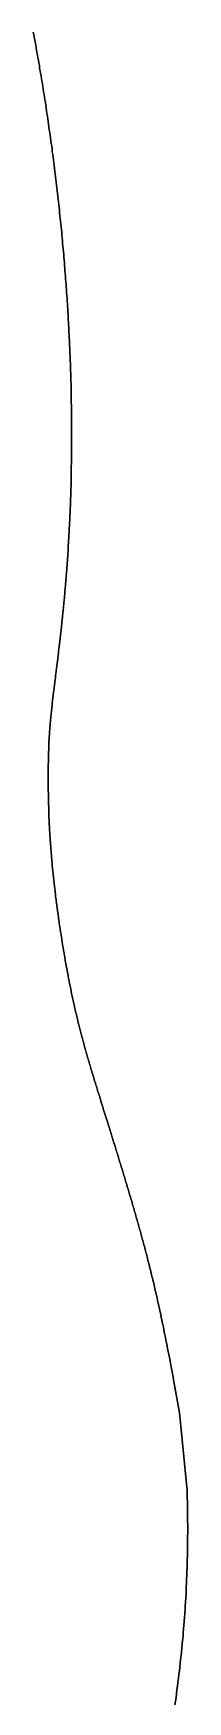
# Model space of a CAD drawing. Header units: inches. Extents: x 130170 to 284068, y 377793 to 804530.
# Drawn here: x 259846.3 to 259856, y 743349.8 to 743454.9 of the extents above; entities that cross this region are included whole.
import ezdxf

# ---------------------------------------------------------------- set-up
doc = ezdxf.new("R2010")
doc.units = ezdxf.units.IN
doc.header["$MEASUREMENT"] = 0
doc.layers.add('muni_il', color=7, linetype='Continuous')

msp = doc.modelspace()

# ---------------------------------------------------------------- linework, layer by layer
at = {"layer": 'muni_il'}
for points in [[(259855.21, 743349.6), (259855.24, 743349.83), (259855.28, 743350.07), (259855.31, 743350.31), (259855.34, 743350.55), (259855.37, 743350.79), (259855.4, 743351.03), (259855.44, 743351.27), (259855.46, 743351.51), (259855.49, 743351.75), (259855.52, 743351.99), (259855.55, 743352.23), (259855.57, 743352.47), (259855.6, 743352.71), (259855.62, 743352.95), (259855.65, 743353.19), (259855.67, 743353.43), (259855.69, 743353.67), (259855.72, 743353.91), (259855.74, 743354.15), (259855.76, 743354.39), (259855.78, 743354.63), (259855.8, 743354.87), (259855.81, 743355.12), (259855.83, 743355.36), (259855.85, 743355.6), (259855.86, 743355.84), (259855.88, 743356.08), (259855.89, 743356.32), (259855.91, 743356.57), (259855.92, 743356.81), (259855.93, 743357.05), (259855.94, 743357.29), (259855.95, 743357.53), (259855.96, 743357.78), (259855.97, 743358.02), (259855.98, 743358.26), (259855.99, 743358.5), (259855.99, 743358.75), (259856, 743358.99), (259856, 743359.23), (259856.01, 743359.47), (259856.01, 743359.72), (259856.01, 743359.96), (259856.01, 743360.2), (259856.02, 743360.44), (259856.02, 743360.69), (259856.02, 743360.93), (259856.01, 743361.17), (259856.01, 743361.41), (259856.01, 743361.66), (259856.01, 743361.9), (259856, 743362.14), (259856, 743362.39), (259855.99, 743362.63), (259855.98, 743362.87), (259855.98, 743363.11), (259855.49, 743368), (259855.41, 743368.47), (259855.37, 743368.71), (259855.33, 743368.94), (259855.29, 743369.17), (259855.25, 743369.4), (259855.21, 743369.62), (259855.17, 743369.85), (259855.13, 743370.06), (259855.09, 743370.28), (259855.05, 743370.49), (259855.01, 743370.7), (259854.98, 743370.9), (259854.94, 743371.11), (259854.9, 743371.3), (259854.86, 743371.5), (259854.82, 743371.69), (259854.79, 743371.88), (259854.75, 743372.06), (259854.71, 743372.24), (259854.68, 743372.42), (259854.64, 743372.59), (259854.61, 743372.76), (259854.58, 743372.93), (259854.54, 743373.09), (259854.51, 743373.26), (259854.48, 743373.41), (259854.44, 743373.57), (259854.41, 743373.72), (259854.38, 743373.87), (259854.35, 743374.02), (259854.32, 743374.16), (259854.29, 743374.3), (259854.26, 743374.44), (259854.23, 743374.58), (259854.2, 743374.71), (259854.17, 743374.85), (259854.14, 743374.97), (259854.11, 743375.1), (259854.08, 743375.23), (259854.06, 743375.35), (259854.03, 743375.47), (259854, 743375.59), (259853.97, 743375.71), (259853.95, 743375.83), (259853.92, 743375.95), (259853.89, 743376.06), (259853.87, 743376.17), (259853.84, 743376.28), (259853.81, 743376.39), (259853.79, 743376.5), (259853.76, 743376.61), (259853.74, 743376.71), (259853.71, 743376.82), (259853.68, 743376.92), (259853.66, 743377.03), (259853.63, 743377.13), (259853.61, 743377.23), (259853.58, 743377.33), (259853.56, 743377.43), (259853.53, 743377.53), (259853.51, 743377.63), (259853.48, 743377.73), (259853.46, 743377.83), (259853.43, 743377.93), (259853.41, 743378.02), (259853.38, 743378.12), (259853.35, 743378.21), (259853.33, 743378.31), (259853.3, 743378.4), (259853.28, 743378.5), (259853.25, 743378.59), (259853.23, 743378.69), (259853.2, 743378.78), (259853.18, 743378.87), (259853.15, 743378.97), (259853.13, 743379.06), (259853.1, 743379.15), (259853.08, 743379.25), (259853.05, 743379.34), (259853.03, 743379.43), (259853, 743379.52), (259852.97, 743379.61), (259852.95, 743379.7), (259852.92, 743379.8), (259852.9, 743379.89), (259852.87, 743379.98), (259852.85, 743380.07), (259852.82, 743380.16), (259852.79, 743380.25), (259852.77, 743380.34), (259852.74, 743380.43), (259852.72, 743380.52), (259852.69, 743380.61), (259852.66, 743380.7), (259852.64, 743380.79), (259852.61, 743380.88), (259852.59, 743380.97), (259852.56, 743381.06), (259852.53, 743381.15), (259852.51, 743381.23), (259852.48, 743381.32), (259852.46, 743381.41), (259852.43, 743381.5), (259852.4, 743381.59), (259852.38, 743381.67), (259852.35, 743381.76), (259852.33, 743381.85), (259852.3, 743381.94), (259852.28, 743382.02), (259852.25, 743382.11), (259852.22, 743382.2), (259852.2, 743382.28), (259852.17, 743382.37), (259852.15, 743382.45), (259852.12, 743382.54), (259852.1, 743382.62), (259852.07, 743382.71), (259852.04, 743382.79), (259852.02, 743382.88), (259851.99, 743382.96), (259851.97, 743383.04), (259851.94, 743383.13), (259851.92, 743383.21), (259851.89, 743383.29), (259851.87, 743383.37), (259851.84, 743383.46), (259851.82, 743383.54), (259851.79, 743383.62), (259851.77, 743383.7), (259851.74, 743383.78), (259851.72, 743383.86), (259851.7, 743383.94), (259851.67, 743384.02), (259851.65, 743384.1), (259851.62, 743384.18), (259851.6, 743384.25), (259851.58, 743384.33), (259851.55, 743384.41), (259851.53, 743384.49), (259851.5, 743384.56), (259851.48, 743384.64), (259851.46, 743384.71), (259851.43, 743384.79), (259851.41, 743384.86), (259851.39, 743384.94), (259851.36, 743385.01), (259851.34, 743385.09), (259851.32, 743385.16), (259851.3, 743385.23), (259851.27, 743385.3), (259851.25, 743385.38), (259851.23, 743385.45), (259851.21, 743385.52), (259851.19, 743385.59), (259851.16, 743385.66), (259851.14, 743385.73), (259851.12, 743385.8), (259851.1, 743385.87), (259851.08, 743385.94), (259851.06, 743386.01), (259851.03, 743386.07), (259851.01, 743386.14), (259850.99, 743386.21), (259850.97, 743386.27), (259850.95, 743386.34), (259850.93, 743386.41), (259850.91, 743386.47), (259850.89, 743386.54), (259850.87, 743386.6), (259850.85, 743386.66), (259850.83, 743386.73), (259850.81, 743386.79), (259850.79, 743386.85), (259850.77, 743386.92), (259850.75, 743386.98), (259850.73, 743387.04), (259850.71, 743387.1), (259850.69, 743387.16), (259850.67, 743387.22), (259850.66, 743387.28), (259850.64, 743387.34), (259850.62, 743387.4), (259850.6, 743387.46), (259850.58, 743387.52), (259850.56, 743387.58), (259850.54, 743387.64), (259850.53, 743387.7), (259850.51, 743387.75), (259850.49, 743387.81), (259850.47, 743387.87), (259850.46, 743387.92), (259850.44, 743387.98), (259850.42, 743388.03), (259850.4, 743388.09), (259850.39, 743388.15), (259850.37, 743388.2), (259850.35, 743388.26), (259850.33, 743388.31), (259850.32, 743388.36), (259850.3, 743388.42), (259850.28, 743388.47), (259850.27, 743388.52), (259850.25, 743388.58), (259850.24, 743388.63), (259850.22, 743388.68), (259850.2, 743388.73), (259850.19, 743388.79), (259850.17, 743388.84), (259850.16, 743388.89), (259850.14, 743388.94), (259850.12, 743388.99), (259850.11, 743389.04), (259850.09, 743389.09), (259850.08, 743389.14), (259850.06, 743389.19), (259850.05, 743389.24), (259850.03, 743389.29), (259850.02, 743389.34), (259850, 743389.39), (259849.99, 743389.44), (259849.97, 743389.49), (259849.96, 743389.54), (259849.94, 743389.59), (259849.93, 743389.63), (259849.91, 743389.68), (259849.9, 743389.73), (259849.88, 743389.78), (259849.87, 743389.83), (259849.86, 743389.87), (259849.84, 743389.92), (259849.83, 743389.97), (259849.81, 743390.02), (259849.8, 743390.06), (259849.79, 743390.11), (259849.77, 743390.16), (259849.76, 743390.2), (259849.75, 743390.25), (259849.73, 743390.29), (259849.72, 743390.34), (259849.71, 743390.39), (259849.69, 743390.43), (259849.68, 743390.48), (259849.67, 743390.52), (259849.65, 743390.57), (259849.64, 743390.62), (259849.63, 743390.66), (259849.61, 743390.71), (259849.6, 743390.75), (259849.59, 743390.8), (259849.57, 743390.84), (259849.56, 743390.89), (259849.55, 743390.93), (259849.54, 743390.98), (259849.52, 743391.02), (259849.51, 743391.07), (259849.5, 743391.11), (259849.49, 743391.16), (259849.47, 743391.2), (259849.46, 743391.25), (259849.45, 743391.29), (259849.44, 743391.34), (259849.43, 743391.38), (259849.41, 743391.43), (259849.4, 743391.47), (259849.39, 743391.51), (259849.38, 743391.56), (259849.37, 743391.6), (259849.35, 743391.65), (259849.34, 743391.69), (259849.33, 743391.74), (259849.32, 743391.78), (259849.31, 743391.82), (259849.29, 743391.87), (259849.28, 743391.91), (259849.27, 743391.96), (259849.26, 743392), (259849.25, 743392.05), (259849.24, 743392.09), (259849.23, 743392.13), (259849.21, 743392.18), (259849.2, 743392.22), (259849.19, 743392.27), (259849.18, 743392.31), (259849.17, 743392.36), (259849.16, 743392.4), (259849.15, 743392.44), (259849.14, 743392.49), (259849.13, 743392.53), (259849.11, 743392.58), (259849.1, 743392.62), (259849.09, 743392.67), (259849.08, 743392.71), (259849.07, 743392.75), (259849.06, 743392.8), (259849.05, 743392.84), (259849.04, 743392.89), (259849.03, 743392.93), (259849.02, 743392.98), (259849.01, 743393.02), (259849, 743393.07), (259848.99, 743393.11), (259848.97, 743393.16), (259848.96, 743393.2), (259848.95, 743393.24), (259848.94, 743393.29), (259848.93, 743393.33), (259848.92, 743393.38), (259848.91, 743393.42), (259848.9, 743393.47), (259848.89, 743393.51), (259848.88, 743393.56), (259848.87, 743393.6), (259848.86, 743393.65), (259848.85, 743393.69), (259848.84, 743393.74), (259848.83, 743393.78), (259848.82, 743393.83), (259848.81, 743393.87), (259848.8, 743393.92), (259848.79, 743393.96), (259848.78, 743394.01), (259848.77, 743394.05), (259848.76, 743394.1), (259848.75, 743394.14), (259848.74, 743394.19), (259848.73, 743394.24), (259848.72, 743394.28), (259848.71, 743394.33), (259848.7, 743394.37), (259848.69, 743394.42), (259848.68, 743394.46), (259848.67, 743394.51), (259848.67, 743394.55), (259848.66, 743394.6), (259848.65, 743394.64), (259848.64, 743394.69), (259848.63, 743394.74), (259848.62, 743394.78), (259848.61, 743394.83), (259848.6, 743394.87), (259848.59, 743394.92), (259848.58, 743394.96), (259848.57, 743395.01), (259848.56, 743395.06), (259848.55, 743395.1), (259848.54, 743395.15), (259848.54, 743395.19), (259848.53, 743395.24), (259848.52, 743395.29), (259848.51, 743395.33), (259848.5, 743395.38), (259848.49, 743395.42), (259848.48, 743395.47), (259848.47, 743395.52), (259848.46, 743395.56), (259848.46, 743395.61), (259848.45, 743395.65), (259848.44, 743395.7), (259848.43, 743395.75), (259848.42, 743395.79), (259848.41, 743395.84), (259848.4, 743395.88), (259848.4, 743395.93), (259848.39, 743395.98), (259848.38, 743396.02), (259848.37, 743396.07), (259848.36, 743396.11), (259848.35, 743396.16), (259848.34, 743396.21), (259848.34, 743396.25), (259848.33, 743396.3), (259848.32, 743396.34), (259848.31, 743396.39), (259848.3, 743396.44), (259848.29, 743396.48), (259848.29, 743396.53), (259848.28, 743396.57), (259848.27, 743396.62), (259848.26, 743396.67), (259848.25, 743396.71), (259848.25, 743396.76), (259848.24, 743396.8), (259848.23, 743396.85), (259848.22, 743396.9), (259848.21, 743396.94), (259848.21, 743396.99), (259848.2, 743397.03), (259848.19, 743397.08), (259848.18, 743397.12), (259848.18, 743397.17), (259848.17, 743397.22), (259848.16, 743397.26), (259848.15, 743397.31), (259848.15, 743397.35), (259848.14, 743397.4), (259848.13, 743397.44), (259848.12, 743397.49), (259848.12, 743397.54), (259848.11, 743397.58), (259848.1, 743397.63), (259848.09, 743397.67), (259848.09, 743397.72), (259848.08, 743397.76), (259848.07, 743397.81), (259848.06, 743397.85), (259848.06, 743397.9), (259848.05, 743397.94), (259848.04, 743397.99), (259848.04, 743398.03), (259848.03, 743398.08), (259848.02, 743398.12), (259848.02, 743398.17), (259848.01, 743398.21), (259848, 743398.26), (259847.99, 743398.3), (259847.99, 743398.35), (259847.98, 743398.39), (259847.97, 743398.44), (259847.97, 743398.48), (259847.96, 743398.53), (259847.95, 743398.57), (259847.95, 743398.61), (259847.94, 743398.66), (259847.93, 743398.7), (259847.93, 743398.75), (259847.92, 743398.79), (259847.91, 743398.83), (259847.91, 743398.88), (259847.9, 743398.92), (259847.9, 743398.97), (259847.89, 743399.01), (259847.88, 743399.05), (259847.88, 743399.1), (259847.87, 743399.14), (259847.86, 743399.18), (259847.86, 743399.23), (259847.85, 743399.27), (259847.85, 743399.31), (259847.84, 743399.36), (259847.83, 743399.4), (259847.83, 743399.44), (259847.82, 743399.49), (259847.82, 743399.53), (259847.81, 743399.57), (259847.8, 743399.61), (259847.8, 743399.66), (259847.79, 743399.7), (259847.79, 743399.74), (259847.78, 743399.78), (259847.78, 743399.83), (259847.77, 743399.87), (259847.76, 743399.91), (259847.76, 743399.95), (259847.75, 743399.99), (259847.75, 743400.04), (259847.74, 743400.08), (259847.74, 743400.12), (259847.73, 743400.16), (259847.73, 743400.2), (259847.72, 743400.24), (259847.72, 743400.29), (259847.71, 743400.33), (259847.71, 743400.37), (259847.7, 743400.41), (259847.7, 743400.45), (259847.69, 743400.49), (259847.68, 743400.53), (259847.68, 743400.57), (259847.67, 743400.61), (259847.67, 743400.66), (259847.66, 743400.7), (259847.66, 743400.74), (259847.65, 743400.78), (259847.65, 743400.82), (259847.65, 743400.86), (259847.64, 743400.9), (259847.64, 743400.94), (259847.63, 743400.98), (259847.63, 743401.02), (259847.62, 743401.06), (259847.62, 743401.1), (259847.61, 743401.14), (259847.61, 743401.18), (259847.6, 743401.22), (259847.6, 743401.26), (259847.59, 743401.29), (259847.59, 743401.33), (259847.59, 743401.37), (259847.58, 743401.41), (259847.58, 743401.45), (259847.57, 743401.49), (259847.57, 743401.53), (259847.56, 743401.57), (259847.56, 743401.61), (259847.56, 743401.64), (259847.55, 743401.68), (259847.55, 743401.72), (259847.54, 743401.76), (259847.54, 743401.8), (259847.54, 743401.84), (259847.53, 743401.87), (259847.53, 743401.91), (259847.52, 743401.95), (259847.52, 743401.99), (259847.52, 743402.03), (259847.51, 743402.06), (259847.51, 743402.1), (259847.5, 743402.14), (259847.5, 743402.18), (259847.5, 743402.21), (259847.49, 743402.25), (259847.49, 743402.29), (259847.49, 743402.33), (259847.48, 743402.36), (259847.48, 743402.4), (259847.47, 743402.44), (259847.47, 743402.47), (259847.47, 743402.51), (259847.46, 743402.55), (259847.46, 743402.58), (259847.46, 743402.62), (259847.45, 743402.66), (259847.45, 743402.69), (259847.45, 743402.73), (259847.44, 743402.77), (259847.44, 743402.8), (259847.44, 743402.84), (259847.43, 743402.88), (259847.43, 743402.91), (259847.43, 743402.95), (259847.42, 743402.99), (259847.42, 743403.02), (259847.42, 743403.06), (259847.42, 743403.09), (259847.41, 743403.13), (259847.41, 743403.16), (259847.41, 743403.2), (259847.4, 743403.24), (259847.4, 743403.27), (259847.4, 743403.31), (259847.39, 743403.34), (259847.39, 743403.38), (259847.39, 743403.41), (259847.39, 743403.45), (259847.38, 743403.48), (259847.38, 743403.52), (259847.38, 743403.55), (259847.38, 743403.59), (259847.37, 743403.62), (259847.37, 743403.66), (259847.37, 743403.7), (259847.37, 743403.73), (259847.36, 743403.77), (259847.36, 743403.8), (259847.36, 743403.83), (259847.35, 743403.87), (259847.35, 743403.9), (259847.35, 743403.94), (259847.35, 743403.97), (259847.35, 743404.01), (259847.34, 743404.04), (259847.34, 743404.08), (259847.34, 743404.11), (259847.34, 743404.15), (259847.33, 743404.18), (259847.33, 743404.22), (259847.33, 743404.25), (259847.33, 743404.28), (259847.32, 743404.32), (259847.32, 743404.35), (259847.32, 743404.39), (259847.32, 743404.42), (259847.32, 743404.46), (259847.31, 743404.49), (259847.31, 743404.52), (259847.31, 743404.56), (259847.31, 743404.59), (259847.31, 743404.63), (259847.3, 743404.66), (259847.3, 743404.69), (259847.3, 743404.73), (259847.3, 743404.76), (259847.3, 743404.8), (259847.29, 743404.83), (259847.29, 743404.86), (259847.29, 743404.9), (259847.29, 743404.93), (259847.29, 743404.96), (259847.29, 743405), (259847.28, 743405.03), (259847.28, 743405.06), (259847.28, 743405.1), (259847.28, 743405.13), (259847.28, 743405.17), (259847.28, 743405.2), (259847.27, 743405.23), (259847.27, 743405.27), (259847.27, 743405.3), (259847.27, 743405.33), (259847.27, 743405.37), (259847.27, 743405.4), (259847.27, 743405.43), (259847.26, 743405.47), (259847.26, 743405.5), (259847.26, 743405.53), (259847.26, 743405.57), (259847.26, 743405.6), (259847.26, 743405.63), (259847.26, 743405.67), (259847.25, 743405.7), (259847.25, 743405.73), (259847.25, 743405.77), (259847.25, 743405.8), (259847.25, 743405.83), (259847.25, 743405.86), (259847.25, 743405.9), (259847.25, 743405.93), (259847.24, 743405.96), (259847.24, 743406), (259847.24, 743406.03), (259847.24, 743406.06), (259847.24, 743406.1), (259847.24, 743406.13), (259847.24, 743406.16), (259847.24, 743406.19), (259847.24, 743406.23), (259847.24, 743406.26), (259847.23, 743406.29), (259847.23, 743406.32), (259847.23, 743406.36), (259847.23, 743406.39), (259847.23, 743406.42), (259847.23, 743406.46), (259847.23, 743406.49), (259847.23, 743406.52), (259847.23, 743406.55), (259847.23, 743406.59), (259847.23, 743406.62), (259847.22, 743406.65), (259847.22, 743406.68), (259847.22, 743406.71), (259847.22, 743406.75), (259847.22, 743406.78), (259847.22, 743406.81), (259847.22, 743406.84), (259847.22, 743406.88), (259847.22, 743406.91), (259847.22, 743406.94), (259847.22, 743406.97), (259847.22, 743407.01), (259847.22, 743407.04), (259847.22, 743407.07), (259847.22, 743407.1), (259847.22, 743407.13), (259847.21, 743407.17), (259847.21, 743407.2), (259847.21, 743407.23), (259847.21, 743407.26), (259847.21, 743407.29), (259847.21, 743407.33), (259847.21, 743407.36), (259847.21, 743407.39), (259847.21, 743407.42), (259847.21, 743407.45), (259847.21, 743407.48), (259847.21, 743407.52), (259847.21, 743407.55), (259847.21, 743407.58), (259847.21, 743407.61), (259847.21, 743407.64), (259847.21, 743407.67), (259847.21, 743407.7), (259847.21, 743407.74), (259847.21, 743407.77), (259847.21, 743407.8), (259847.21, 743407.83), (259847.21, 743407.86), (259847.21, 743407.89), (259847.21, 743407.92), (259847.21, 743407.96), (259847.21, 743407.99), (259847.21, 743408.02), (259847.21, 743408.05), (259847.21, 743408.08), (259847.21, 743408.11), (259847.21, 743408.14), (259847.21, 743408.17), (259847.21, 743408.2), (259847.21, 743408.23), (259847.21, 743408.27), (259847.21, 743408.3), (259847.21, 743408.33), (259847.21, 743408.36), (259847.21, 743408.39), (259847.21, 743408.42), (259847.21, 743408.45), (259847.21, 743408.48), (259847.21, 743408.51), (259847.21, 743408.54), (259847.21, 743408.57), (259847.21, 743408.6), (259847.21, 743408.63), (259847.21, 743408.66), (259847.21, 743408.69), (259847.21, 743408.72), (259847.21, 743408.75), (259847.21, 743408.78), (259847.21, 743408.81), (259847.21, 743408.84), (259847.21, 743408.87), (259847.21, 743408.9), (259847.21, 743408.93), (259847.22, 743408.96), (259847.22, 743408.99), (259847.22, 743409.02), (259847.22, 743409.05), (259847.22, 743409.08), (259847.22, 743409.11), (259847.22, 743409.14), (259847.22, 743409.17), (259847.22, 743409.2), (259847.22, 743409.23), (259847.22, 743409.26), (259847.22, 743409.29), (259847.22, 743409.32), (259847.22, 743409.35), (259847.22, 743409.38), (259847.23, 743409.41), (259847.23, 743409.44), (259847.23, 743409.47), (259847.23, 743409.5), (259847.23, 743409.53), (259847.23, 743409.56), (259847.23, 743409.59), (259847.23, 743409.62), (259847.23, 743409.65), (259847.23, 743409.67), (259847.23, 743409.7), (259847.24, 743409.73), (259847.24, 743409.76), (259847.24, 743409.79), (259847.24, 743409.82), (259847.24, 743409.85), (259847.24, 743409.88), (259847.24, 743409.91), (259847.24, 743409.94), (259847.24, 743409.97), (259847.25, 743410), (259847.25, 743410.03), (259847.25, 743410.05), (259847.25, 743410.08), (259847.25, 743410.11), (259847.25, 743410.14), (259847.25, 743410.17), (259847.26, 743410.2), (259847.26, 743410.23), (259847.26, 743410.26), (259847.26, 743410.29), (259847.26, 743410.32), (259847.26, 743410.35), (259847.26, 743410.37), (259847.27, 743410.4), (259847.27, 743410.43), (259847.27, 743410.46), (259847.27, 743410.49), (259847.27, 743410.52), (259847.27, 743410.55), (259847.28, 743410.58), (259847.28, 743410.61), (259847.28, 743410.64), (259847.28, 743410.67), (259847.28, 743410.7), (259847.29, 743410.72), (259847.29, 743410.75), (259847.29, 743410.78), (259847.29, 743410.81), (259847.29, 743410.84), (259847.29, 743410.87), (259847.3, 743410.9), (259847.3, 743410.93), (259847.3, 743410.96), (259847.3, 743410.99), (259847.31, 743411.02), (259847.31, 743411.05), (259847.31, 743411.08), (259847.31, 743411.11), (259847.31, 743411.14), (259847.32, 743411.17), (259847.32, 743411.2), (259847.32, 743411.23), (259847.32, 743411.26), (259847.33, 743411.29), (259847.33, 743411.32), (259847.33, 743411.35), (259847.33, 743411.38), (259847.34, 743411.41), (259847.34, 743411.44), (259847.34, 743411.47), (259847.34, 743411.5), (259847.35, 743411.53), (259847.35, 743411.56), (259847.35, 743411.59), (259847.35, 743411.62), (259847.36, 743411.66), (259847.36, 743411.69), (259847.36, 743411.72), (259847.37, 743411.75), (259847.37, 743411.78), (259847.37, 743411.81), (259847.37, 743411.84), (259847.38, 743411.87), (259847.38, 743411.91), (259847.38, 743411.94), (259847.39, 743411.97), (259847.39, 743412), (259847.39, 743412.03), (259847.4, 743412.07), (259847.4, 743412.1), (259847.4, 743412.13), (259847.41, 743412.16), (259847.41, 743412.2), (259847.41, 743412.23), (259847.42, 743412.26), (259847.42, 743412.3), (259847.42, 743412.33), (259847.43, 743412.36), (259847.43, 743412.4), (259847.43, 743412.43), (259847.44, 743412.46), (259847.44, 743412.5), (259847.45, 743412.53), (259847.45, 743412.57), (259847.45, 743412.6), (259847.46, 743412.64), (259847.46, 743412.67), (259847.46, 743412.71), (259847.47, 743412.74), (259847.47, 743412.78), (259847.48, 743412.81), (259847.48, 743412.85), (259847.49, 743412.88), (259847.49, 743412.92), (259847.49, 743412.96), (259847.5, 743412.99), (259847.5, 743413.03), (259847.51, 743413.07), (259847.51, 743413.1), (259847.52, 743413.14), (259847.52, 743413.18), (259847.52, 743413.22), (259847.53, 743413.25), (259847.53, 743413.29), (259847.54, 743413.33), (259847.54, 743413.37), (259847.55, 743413.41), (259847.55, 743413.45), (259847.56, 743413.49), (259847.56, 743413.53), (259847.57, 743413.56), (259847.57, 743413.6), (259847.58, 743413.64), (259847.58, 743413.69), (259847.59, 743413.73), (259847.59, 743413.77), (259847.6, 743413.81), (259847.6, 743413.85), (259847.61, 743413.89), (259847.61, 743413.93), (259847.62, 743413.98), (259847.62, 743414.02), (259847.63, 743414.06), (259847.63, 743414.1), (259847.64, 743414.15), (259847.64, 743414.19), (259847.65, 743414.24), (259847.66, 743414.28), (259847.66, 743414.32), (259847.67, 743414.37), (259847.67, 743414.42), (259847.68, 743414.46), (259847.68, 743414.51), (259847.69, 743414.55), (259847.7, 743414.6), (259847.7, 743414.65), (259847.71, 743414.69), (259847.71, 743414.74), (259847.72, 743414.79), (259847.72, 743414.84), (259847.73, 743414.88), (259847.74, 743414.93), (259847.74, 743414.98), (259847.75, 743415.03), (259847.76, 743415.08), (259847.76, 743415.13), (259847.77, 743415.18), (259847.77, 743415.23), (259847.78, 743415.29), (259847.79, 743415.34), (259847.79, 743415.39), (259847.8, 743415.44), (259847.81, 743415.49), (259847.81, 743415.55), (259847.82, 743415.6), (259847.83, 743415.66), (259847.83, 743415.71), (259847.84, 743415.77), (259847.85, 743415.82), (259847.85, 743415.88), (259847.86, 743415.93), (259847.87, 743415.99), (259847.87, 743416.05), (259847.88, 743416.1), (259847.89, 743416.16), (259847.89, 743416.22), (259847.9, 743416.28), (259847.91, 743416.34), (259847.92, 743416.4), (259847.92, 743416.46), (259847.93, 743416.52), (259847.94, 743416.58), (259847.94, 743416.64), (259847.95, 743416.7), (259847.96, 743416.76), (259847.97, 743416.83), (259847.97, 743416.89), (259847.98, 743416.95), (259847.99, 743417.02), (259847.99, 743417.08), (259848, 743417.15), (259848.01, 743417.21), (259848.02, 743417.28), (259848.02, 743417.35), (259848.03, 743417.41), (259848.04, 743417.48), (259848.05, 743417.55), (259848.05, 743417.62), (259848.06, 743417.69), (259848.07, 743417.76), (259848.08, 743417.83), (259848.08, 743417.9), (259848.09, 743417.97), (259848.1, 743418.04), (259848.11, 743418.11), (259848.11, 743418.19), (259848.12, 743418.26), (259848.13, 743418.33), (259848.14, 743418.41), (259848.14, 743418.48), (259848.15, 743418.56), (259848.16, 743418.63), (259848.17, 743418.71), (259848.17, 743418.79), (259848.18, 743418.87), (259848.19, 743418.94), (259848.2, 743419.02), (259848.2, 743419.1), (259848.21, 743419.18), (259848.22, 743419.26), (259848.23, 743419.35), (259848.24, 743419.43), (259848.24, 743419.51), (259848.25, 743419.59), (259848.26, 743419.68), (259848.27, 743419.76), (259848.27, 743419.85), (259848.28, 743419.93), (259848.29, 743420.02), (259848.3, 743420.11), (259848.3, 743420.19), (259848.31, 743420.28), (259848.32, 743420.37), (259848.32, 743420.46), (259848.33, 743420.55), (259848.34, 743420.64), (259848.35, 743420.73), (259848.35, 743420.82), (259848.36, 743420.91), (259848.37, 743421.01), (259848.38, 743421.1), (259848.38, 743421.2), (259848.39, 743421.29), (259848.4, 743421.39), (259848.4, 743421.48), (259848.41, 743421.58), (259848.42, 743421.68), (259848.42, 743421.78), (259848.43, 743421.87), (259848.44, 743421.97), (259848.44, 743422.07), (259848.45, 743422.17), (259848.46, 743422.28), (259848.46, 743422.38), (259848.47, 743422.48), (259848.48, 743422.59), (259848.48, 743422.69), (259848.49, 743422.79), (259848.5, 743422.9), (259848.5, 743423.01), (259848.51, 743423.11), (259848.52, 743423.22), (259848.52, 743423.33), (259848.53, 743423.44), (259848.53, 743423.55), (259848.54, 743423.66), (259848.54, 743423.77), (259848.55, 743423.88), (259848.56, 743423.99), (259848.56, 743424.11), (259848.57, 743424.22), (259848.57, 743424.33), (259848.58, 743424.45), (259848.58, 743424.57), (259848.59, 743424.68), (259848.59, 743424.8), (259848.6, 743424.92), (259848.6, 743425.04), (259848.61, 743425.15), (259848.61, 743425.27), (259848.62, 743425.39), (259848.62, 743425.52), (259848.62, 743425.64), (259848.63, 743425.76), (259848.63, 743425.88), (259848.64, 743426.01), (259848.64, 743426.13), (259848.64, 743426.26), (259848.65, 743426.38), (259848.65, 743426.51), (259848.65, 743426.64), (259848.66, 743426.77), (259848.66, 743426.9), (259848.66, 743427.02), (259848.67, 743427.15), (259848.67, 743427.29), (259848.67, 743427.42), (259848.67, 743427.55), (259848.67, 743427.68), (259848.68, 743427.82), (259848.68, 743427.95), (259848.68, 743428.08), (259848.68, 743428.22), (259848.68, 743428.36), (259848.69, 743428.49), (259848.69, 743428.63), (259848.69, 743428.77), (259848.69, 743428.91), (259848.69, 743429.05), (259848.69, 743429.19), (259848.69, 743429.33), (259848.69, 743429.47), (259848.69, 743429.61), (259848.69, 743429.75), (259848.69, 743429.9), (259848.69, 743430.04), (259848.69, 743430.18), (259848.69, 743430.33), (259848.69, 743430.47), (259848.69, 743430.62), (259848.69, 743430.77), (259848.68, 743430.91), (259848.68, 743431.06), (259848.68, 743431.21), (259848.68, 743431.36), (259848.68, 743431.51), (259848.67, 743431.66), (259848.67, 743431.81), (259848.67, 743431.96), (259848.67, 743432.12), (259848.66, 743432.27), (259848.66, 743432.42), (259848.66, 743432.58), (259848.65, 743432.73), (259848.65, 743432.88), (259848.64, 743433.04), (259848.64, 743433.2), (259848.63, 743433.35), (259848.63, 743433.51), (259848.62, 743433.67), (259848.62, 743433.82), (259848.61, 743433.98), (259848.61, 743434.14), (259848.6, 743434.3), (259848.6, 743434.46), (259848.59, 743434.62), (259848.58, 743434.78), (259848.58, 743434.94), (259848.57, 743435.11), (259848.56, 743435.27), (259848.56, 743435.43), (259848.55, 743435.59), (259848.54, 743435.76), (259848.53, 743435.92), (259848.52, 743436.09), (259848.52, 743436.25), (259848.51, 743436.42), (259848.5, 743436.58), (259848.49, 743436.75), (259848.48, 743436.92), (259848.47, 743437.08), (259848.46, 743437.25), (259848.45, 743437.42), (259848.44, 743437.59), (259848.43, 743437.75), (259848.42, 743437.92), (259848.41, 743438.09), (259848.4, 743438.26), (259848.39, 743438.43), (259848.37, 743438.6), (259848.36, 743438.77), (259848.35, 743438.94), (259848.34, 743439.11), (259848.32, 743439.28), (259848.31, 743439.45), (259848.3, 743439.63), (259848.29, 743439.8), (259848.27, 743439.97), (259848.26, 743440.14), (259848.24, 743440.32), (259848.23, 743440.49), (259848.22, 743440.66), (259848.2, 743440.83), (259848.19, 743441.01), (259848.17, 743441.18), (259848.15, 743441.36), (259848.14, 743441.53), (259848.12, 743441.7), (259848.11, 743441.88), (259848.09, 743442.05), (259848.07, 743442.23), (259848.06, 743442.4), (259848.04, 743442.58), (259848.02, 743442.75), (259848.01, 743442.93), (259847.99, 743443.1), (259847.97, 743443.28), (259847.95, 743443.45), (259847.93, 743443.63), (259847.92, 743443.8), (259847.9, 743443.98), (259847.88, 743444.15), (259847.86, 743444.33), (259847.84, 743444.5), (259847.82, 743444.68), (259847.8, 743444.86), (259847.78, 743445.03), (259847.76, 743445.21), (259847.74, 743445.38), (259847.72, 743445.56), (259847.7, 743445.73), (259847.67, 743445.91), (259847.65, 743446.08), (259847.63, 743446.26), (259847.61, 743446.43), (259847.59, 743446.61), (259847.57, 743446.78), (259847.54, 743446.96), (259847.52, 743447.13), (259847.5, 743447.31), (259847.47, 743447.48), (259847.45, 743447.65), (259847.43, 743447.83), (259847.4, 743448), (259847.38, 743448.17), (259847.36, 743448.35), (259847.33, 743448.52), (259847.31, 743448.69), (259847.28, 743448.87), (259847.26, 743449.04), (259847.23, 743449.21), (259847.21, 743449.38), (259847.18, 743449.55), (259847.16, 743449.73), (259847.13, 743449.9), (259847.11, 743450.07), (259847.08, 743450.24), (259847.05, 743450.41), (259847.03, 743450.58), (259847, 743450.75), (259846.98, 743450.92), (259846.95, 743451.09), (259846.92, 743451.25), (259846.89, 743451.42), (259846.87, 743451.59), (259846.84, 743451.76), (259846.81, 743451.92), (259846.79, 743452.09), (259846.76, 743452.26), (259846.73, 743452.42), (259846.7, 743452.59), (259846.67, 743452.75), (259846.65, 743452.92), (259846.62, 743453.08), (259846.59, 743453.25), (259846.56, 743453.41), (259846.53, 743453.57), (259846.5, 743453.73), (259846.47, 743453.89), (259846.45, 743454.06), (259846.42, 743454.22), (259846.39, 743454.38), (259846.36, 743454.54), (259846.33, 743454.7), (259846.3, 743454.85), (259846.27, 743455.01)], [(259846.27, 743455.01), (259846.3, 743454.85), (259846.33, 743454.7), (259846.36, 743454.54), (259846.39, 743454.38), (259846.42, 743454.22), (259846.45, 743454.06), (259846.47, 743453.89), (259846.5, 743453.73), (259846.53, 743453.57), (259846.56, 743453.41), (259846.59, 743453.25), (259846.62, 743453.08), (259846.65, 743452.92), (259846.67, 743452.75), (259846.7, 743452.59), (259846.73, 743452.42), (259846.76, 743452.26), (259846.79, 743452.09), (259846.81, 743451.92), (259846.84, 743451.76), (259846.87, 743451.59), (259846.89, 743451.42), (259846.92, 743451.25), (259846.95, 743451.09), (259846.98, 743450.92), (259847, 743450.75), (259847.03, 743450.58), (259847.05, 743450.41), (259847.08, 743450.24), (259847.11, 743450.07), (259847.13, 743449.9), (259847.16, 743449.73), (259847.18, 743449.55), (259847.21, 743449.38), (259847.23, 743449.21), (259847.26, 743449.04), (259847.28, 743448.87), (259847.31, 743448.69), (259847.33, 743448.52), (259847.36, 743448.35), (259847.38, 743448.17), (259847.4, 743448), (259847.43, 743447.83), (259847.45, 743447.65), (259847.47, 743447.48), (259847.5, 743447.31), (259847.52, 743447.13), (259847.54, 743446.96), (259847.57, 743446.78), (259847.59, 743446.61), (259847.61, 743446.43), (259847.63, 743446.26), (259847.65, 743446.08), (259847.67, 743445.91), (259847.7, 743445.73), (259847.72, 743445.56), (259847.74, 743445.38), (259847.76, 743445.21), (259847.78, 743445.03), (259847.8, 743444.86), (259847.82, 743444.68), (259847.84, 743444.5), (259847.86, 743444.33), (259847.88, 743444.15), (259847.9, 743443.98), (259847.92, 743443.8), (259847.93, 743443.63), (259847.95, 743443.45), (259847.97, 743443.28), (259847.99, 743443.1), (259848.01, 743442.93), (259848.02, 743442.75), (259848.04, 743442.58), (259848.06, 743442.4), (259848.07, 743442.23), (259848.09, 743442.05), (259848.11, 743441.88), (259848.12, 743441.7), (259848.14, 743441.53), (259848.15, 743441.36), (259848.17, 743441.18), (259848.19, 743441.01), (259848.2, 743440.83), (259848.22, 743440.66), (259848.23, 743440.49), (259848.24, 743440.32), (259848.26, 743440.14), (259848.27, 743439.97), (259848.29, 743439.8), (259848.3, 743439.63), (259848.31, 743439.45), (259848.32, 743439.28), (259848.34, 743439.11), (259848.35, 743438.94), (259848.36, 743438.77), (259848.37, 743438.6), (259848.39, 743438.43), (259848.4, 743438.26), (259848.41, 743438.09), (259848.42, 743437.92), (259848.43, 743437.75), (259848.44, 743437.59), (259848.45, 743437.42), (259848.46, 743437.25), (259848.47, 743437.08), (259848.48, 743436.92), (259848.49, 743436.75), (259848.5, 743436.58), (259848.51, 743436.42), (259848.52, 743436.25), (259848.52, 743436.09), (259848.53, 743435.92), (259848.54, 743435.76), (259848.55, 743435.59), (259848.56, 743435.43), (259848.56, 743435.27), (259848.57, 743435.11), (259848.58, 743434.94), (259848.58, 743434.78), (259848.59, 743434.62), (259848.6, 743434.46), (259848.6, 743434.3), (259848.61, 743434.14), (259848.61, 743433.98), (259848.62, 743433.82), (259848.62, 743433.67), (259848.63, 743433.51), (259848.63, 743433.35), (259848.64, 743433.2), (259848.64, 743433.04), (259848.65, 743432.88), (259848.65, 743432.73), (259848.66, 743432.58), (259848.66, 743432.42), (259848.66, 743432.27), (259848.67, 743432.12), (259848.67, 743431.96), (259848.67, 743431.81), (259848.67, 743431.66), (259848.68, 743431.51), (259848.68, 743431.36), (259848.68, 743431.21), (259848.68, 743431.06), (259848.68, 743430.91), (259848.69, 743430.77), (259848.69, 743430.62), (259848.69, 743430.47), (259848.69, 743430.33), (259848.69, 743430.18), (259848.69, 743430.04), (259848.69, 743429.9), (259848.69, 743429.75), (259848.69, 743429.61), (259848.69, 743429.47), (259848.69, 743429.33), (259848.69, 743429.19), (259848.69, 743429.05), (259848.69, 743428.91), (259848.69, 743428.77), (259848.69, 743428.63), (259848.69, 743428.49), (259848.68, 743428.36), (259848.68, 743428.22), (259848.68, 743428.08), (259848.68, 743427.95), (259848.68, 743427.82), (259848.67, 743427.68), (259848.67, 743427.55), (259848.67, 743427.42), (259848.67, 743427.29), (259848.67, 743427.15), (259848.66, 743427.02), (259848.66, 743426.9), (259848.66, 743426.77), (259848.65, 743426.64), (259848.65, 743426.51), (259848.65, 743426.38), (259848.64, 743426.26), (259848.64, 743426.13), (259848.64, 743426.01), (259848.63, 743425.88), (259848.63, 743425.76), (259848.62, 743425.64), (259848.62, 743425.52), (259848.62, 743425.39), (259848.61, 743425.27), (259848.61, 743425.15), (259848.6, 743425.04), (259848.6, 743424.92), (259848.59, 743424.8), (259848.59, 743424.68), (259848.58, 743424.57), (259848.58, 743424.45), (259848.57, 743424.33), (259848.57, 743424.22), (259848.56, 743424.11), (259848.56, 743423.99), (259848.55, 743423.88), (259848.54, 743423.77), (259848.54, 743423.66), (259848.53, 743423.55), (259848.53, 743423.44), (259848.52, 743423.33), (259848.52, 743423.22), (259848.51, 743423.11), (259848.5, 743423.01), (259848.5, 743422.9), (259848.49, 743422.79), (259848.48, 743422.69), (259848.48, 743422.59), (259848.47, 743422.48), (259848.46, 743422.38), (259848.46, 743422.28), (259848.45, 743422.17), (259848.44, 743422.07), (259848.44, 743421.97), (259848.43, 743421.87), (259848.42, 743421.78), (259848.42, 743421.68), (259848.41, 743421.58), (259848.4, 743421.48), (259848.4, 743421.39), (259848.39, 743421.29), (259848.38, 743421.2), (259848.38, 743421.1), (259848.37, 743421.01), (259848.36, 743420.91), (259848.35, 743420.82), (259848.35, 743420.73), (259848.34, 743420.64), (259848.33, 743420.55), (259848.32, 743420.46), (259848.32, 743420.37), (259848.31, 743420.28), (259848.3, 743420.19), (259848.3, 743420.11), (259848.29, 743420.02), (259848.28, 743419.93), (259848.27, 743419.85), (259848.27, 743419.76), (259848.26, 743419.68), (259848.25, 743419.59), (259848.24, 743419.51), (259848.24, 743419.43), (259848.23, 743419.35), (259848.22, 743419.26), (259848.21, 743419.18), (259848.2, 743419.1), (259848.2, 743419.02), (259848.19, 743418.94), (259848.18, 743418.87), (259848.17, 743418.79), (259848.17, 743418.71), (259848.16, 743418.63), (259848.15, 743418.56), (259848.14, 743418.48), (259848.14, 743418.41), (259848.13, 743418.33), (259848.12, 743418.26), (259848.11, 743418.19), (259848.11, 743418.11), (259848.1, 743418.04), (259848.09, 743417.97), (259848.08, 743417.9), (259848.08, 743417.83), (259848.07, 743417.76), (259848.06, 743417.69), (259848.05, 743417.62), (259848.05, 743417.55), (259848.04, 743417.48), (259848.03, 743417.41), (259848.02, 743417.35), (259848.02, 743417.28), (259848.01, 743417.21), (259848, 743417.15), (259847.99, 743417.08), (259847.99, 743417.02), (259847.98, 743416.95), (259847.97, 743416.89), (259847.97, 743416.83), (259847.96, 743416.76), (259847.95, 743416.7), (259847.94, 743416.64), (259847.94, 743416.58), (259847.93, 743416.52), (259847.92, 743416.46), (259847.92, 743416.4), (259847.91, 743416.34), (259847.9, 743416.28), (259847.89, 743416.22), (259847.89, 743416.16), (259847.88, 743416.1), (259847.87, 743416.05), (259847.87, 743415.99), (259847.86, 743415.93), (259847.85, 743415.88), (259847.85, 743415.82), (259847.84, 743415.77), (259847.83, 743415.71), (259847.83, 743415.66), (259847.82, 743415.6), (259847.81, 743415.55), (259847.81, 743415.49), (259847.8, 743415.44), (259847.79, 743415.39), (259847.79, 743415.34), (259847.78, 743415.29), (259847.77, 743415.23), (259847.77, 743415.18), (259847.76, 743415.13), (259847.76, 743415.08), (259847.75, 743415.03), (259847.74, 743414.98), (259847.74, 743414.93), (259847.73, 743414.88), (259847.72, 743414.84), (259847.72, 743414.79), (259847.71, 743414.74), (259847.71, 743414.69), (259847.7, 743414.65), (259847.7, 743414.6), (259847.69, 743414.55), (259847.68, 743414.51), (259847.68, 743414.46), (259847.67, 743414.42), (259847.67, 743414.37), (259847.66, 743414.32), (259847.66, 743414.28), (259847.65, 743414.24), (259847.64, 743414.19), (259847.64, 743414.15), (259847.63, 743414.1), (259847.63, 743414.06), (259847.62, 743414.02), (259847.62, 743413.98), (259847.61, 743413.93), (259847.61, 743413.89), (259847.6, 743413.85), (259847.6, 743413.81), (259847.59, 743413.77), (259847.59, 743413.73), (259847.58, 743413.69), (259847.58, 743413.64), (259847.57, 743413.6), (259847.57, 743413.56), (259847.56, 743413.53), (259847.56, 743413.49), (259847.55, 743413.45), (259847.55, 743413.41), (259847.54, 743413.37), (259847.54, 743413.33), (259847.53, 743413.29), (259847.53, 743413.25), (259847.52, 743413.22), (259847.52, 743413.18), (259847.52, 743413.14), (259847.51, 743413.1), (259847.51, 743413.07), (259847.5, 743413.03), (259847.5, 743412.99), (259847.49, 743412.96), (259847.49, 743412.92), (259847.49, 743412.88), (259847.48, 743412.85), (259847.48, 743412.81), (259847.47, 743412.78), (259847.47, 743412.74), (259847.46, 743412.71), (259847.46, 743412.67), (259847.46, 743412.64), (259847.45, 743412.6), (259847.45, 743412.57), (259847.45, 743412.53), (259847.44, 743412.5), (259847.44, 743412.46), (259847.43, 743412.43), (259847.43, 743412.4), (259847.43, 743412.36), (259847.42, 743412.33), (259847.42, 743412.3), (259847.42, 743412.26), (259847.41, 743412.23), (259847.41, 743412.2), (259847.41, 743412.16), (259847.4, 743412.13), (259847.4, 743412.1), (259847.4, 743412.07), (259847.39, 743412.03), (259847.39, 743412), (259847.39, 743411.97), (259847.38, 743411.94), (259847.38, 743411.91), (259847.38, 743411.87), (259847.37, 743411.84), (259847.37, 743411.81), (259847.37, 743411.78), (259847.37, 743411.75), (259847.36, 743411.72), (259847.36, 743411.69), (259847.36, 743411.66), (259847.35, 743411.62), (259847.35, 743411.59), (259847.35, 743411.56), (259847.35, 743411.53), (259847.34, 743411.5), (259847.34, 743411.47), (259847.34, 743411.44), (259847.34, 743411.41), (259847.33, 743411.38), (259847.33, 743411.35), (259847.33, 743411.32), (259847.33, 743411.29), (259847.32, 743411.26), (259847.32, 743411.23), (259847.32, 743411.2), (259847.32, 743411.17), (259847.31, 743411.14), (259847.31, 743411.11), (259847.31, 743411.08), (259847.31, 743411.05), (259847.31, 743411.02), (259847.3, 743410.99), (259847.3, 743410.96), (259847.3, 743410.93), (259847.3, 743410.9), (259847.29, 743410.87), (259847.29, 743410.84), (259847.29, 743410.81), (259847.29, 743410.78), (259847.29, 743410.75), (259847.29, 743410.72), (259847.28, 743410.7), (259847.28, 743410.67), (259847.28, 743410.64), (259847.28, 743410.61), (259847.28, 743410.58), (259847.27, 743410.55), (259847.27, 743410.52), (259847.27, 743410.49), (259847.27, 743410.46), (259847.27, 743410.43), (259847.27, 743410.4), (259847.26, 743410.37), (259847.26, 743410.35), (259847.26, 743410.32), (259847.26, 743410.29), (259847.26, 743410.26), (259847.26, 743410.23), (259847.26, 743410.2), (259847.25, 743410.17), (259847.25, 743410.14), (259847.25, 743410.11), (259847.25, 743410.08), (259847.25, 743410.05), (259847.25, 743410.03), (259847.25, 743410), (259847.24, 743409.97), (259847.24, 743409.94), (259847.24, 743409.91), (259847.24, 743409.88), (259847.24, 743409.85), (259847.24, 743409.82), (259847.24, 743409.79), (259847.24, 743409.76), (259847.24, 743409.73), (259847.23, 743409.7), (259847.23, 743409.67), (259847.23, 743409.65), (259847.23, 743409.62), (259847.23, 743409.59), (259847.23, 743409.56), (259847.23, 743409.53), (259847.23, 743409.5), (259847.23, 743409.47), (259847.23, 743409.44), (259847.23, 743409.41), (259847.22, 743409.38), (259847.22, 743409.35), (259847.22, 743409.32), (259847.22, 743409.29), (259847.22, 743409.26), (259847.22, 743409.23), (259847.22, 743409.2), (259847.22, 743409.17), (259847.22, 743409.14), (259847.22, 743409.11), (259847.22, 743409.08), (259847.22, 743409.05), (259847.22, 743409.02), (259847.22, 743408.99), (259847.22, 743408.96), (259847.21, 743408.93), (259847.21, 743408.9), (259847.21, 743408.87), (259847.21, 743408.84), (259847.21, 743408.81), (259847.21, 743408.78), (259847.21, 743408.75), (259847.21, 743408.72), (259847.21, 743408.69), (259847.21, 743408.66), (259847.21, 743408.63), (259847.21, 743408.6), (259847.21, 743408.57), (259847.21, 743408.54), (259847.21, 743408.51), (259847.21, 743408.48), (259847.21, 743408.45), (259847.21, 743408.42), (259847.21, 743408.39), (259847.21, 743408.36), (259847.21, 743408.33), (259847.21, 743408.3), (259847.21, 743408.27), (259847.21, 743408.23), (259847.21, 743408.2), (259847.21, 743408.17), (259847.21, 743408.14), (259847.21, 743408.11), (259847.21, 743408.08), (259847.21, 743408.05), (259847.21, 743408.02), (259847.21, 743407.99), (259847.21, 743407.96), (259847.21, 743407.92), (259847.21, 743407.89), (259847.21, 743407.86), (259847.21, 743407.83), (259847.21, 743407.8), (259847.21, 743407.77), (259847.21, 743407.74), (259847.21, 743407.7), (259847.21, 743407.67), (259847.21, 743407.64), (259847.21, 743407.61), (259847.21, 743407.58), (259847.21, 743407.55), (259847.21, 743407.52), (259847.21, 743407.48), (259847.21, 743407.45), (259847.21, 743407.42), (259847.21, 743407.39), (259847.21, 743407.36), (259847.21, 743407.33), (259847.21, 743407.29), (259847.21, 743407.26), (259847.21, 743407.23), (259847.21, 743407.2), (259847.21, 743407.17), (259847.22, 743407.13), (259847.22, 743407.1), (259847.22, 743407.07), (259847.22, 743407.04), (259847.22, 743407.01), (259847.22, 743406.97), (259847.22, 743406.94), (259847.22, 743406.91), (259847.22, 743406.88), (259847.22, 743406.84), (259847.22, 743406.81), (259847.22, 743406.78), (259847.22, 743406.75), (259847.22, 743406.71), (259847.22, 743406.68), (259847.22, 743406.65), (259847.23, 743406.62), (259847.23, 743406.59), (259847.23, 743406.55), (259847.23, 743406.52), (259847.23, 743406.49), (259847.23, 743406.46), (259847.23, 743406.42), (259847.23, 743406.39), (259847.23, 743406.36), (259847.23, 743406.32), (259847.23, 743406.29), (259847.24, 743406.26), (259847.24, 743406.23), (259847.24, 743406.19), (259847.24, 743406.16), (259847.24, 743406.13), (259847.24, 743406.1), (259847.24, 743406.06), (259847.24, 743406.03), (259847.24, 743406), (259847.24, 743405.96), (259847.25, 743405.93), (259847.25, 743405.9), (259847.25, 743405.86), (259847.25, 743405.83), (259847.25, 743405.8), (259847.25, 743405.77), (259847.25, 743405.73), (259847.25, 743405.7), (259847.26, 743405.67), (259847.26, 743405.63), (259847.26, 743405.6), (259847.26, 743405.57), (259847.26, 743405.53), (259847.26, 743405.5), (259847.26, 743405.47), (259847.27, 743405.43), (259847.27, 743405.4), (259847.27, 743405.37), (259847.27, 743405.33), (259847.27, 743405.3), (259847.27, 743405.27), (259847.27, 743405.23), (259847.28, 743405.2), (259847.28, 743405.17), (259847.28, 743405.13), (259847.28, 743405.1), (259847.28, 743405.06), (259847.28, 743405.03), (259847.29, 743405), (259847.29, 743404.96), (259847.29, 743404.93), (259847.29, 743404.9), (259847.29, 743404.86), (259847.29, 743404.83), (259847.3, 743404.8), (259847.3, 743404.76), (259847.3, 743404.73), (259847.3, 743404.69), (259847.3, 743404.66), (259847.31, 743404.63), (259847.31, 743404.59), (259847.31, 743404.56), (259847.31, 743404.52), (259847.31, 743404.49), (259847.32, 743404.46), (259847.32, 743404.42), (259847.32, 743404.39), (259847.32, 743404.35), (259847.32, 743404.32), (259847.33, 743404.28), (259847.33, 743404.25), (259847.33, 743404.22), (259847.33, 743404.18), (259847.34, 743404.15), (259847.34, 743404.11), (259847.34, 743404.08), (259847.34, 743404.04), (259847.35, 743404.01), (259847.35, 743403.97), (259847.35, 743403.94), (259847.35, 743403.9), (259847.35, 743403.87), (259847.36, 743403.83), (259847.36, 743403.8), (259847.36, 743403.77), (259847.37, 743403.73), (259847.37, 743403.7), (259847.37, 743403.66), (259847.37, 743403.62), (259847.38, 743403.59), (259847.38, 743403.55), (259847.38, 743403.52), (259847.38, 743403.48), (259847.39, 743403.45), (259847.39, 743403.41), (259847.39, 743403.38), (259847.39, 743403.34), (259847.4, 743403.31), (259847.4, 743403.27), (259847.4, 743403.24), (259847.41, 743403.2), (259847.41, 743403.16), (259847.41, 743403.13), (259847.42, 743403.09), (259847.42, 743403.06), (259847.42, 743403.02), (259847.42, 743402.99), (259847.43, 743402.95), (259847.43, 743402.91), (259847.43, 743402.88), (259847.44, 743402.84), (259847.44, 743402.8), (259847.44, 743402.77), (259847.45, 743402.73), (259847.45, 743402.69), (259847.45, 743402.66), (259847.46, 743402.62), (259847.46, 743402.58), (259847.46, 743402.55), (259847.47, 743402.51), (259847.47, 743402.47), (259847.47, 743402.44), (259847.48, 743402.4), (259847.48, 743402.36), (259847.49, 743402.33), (259847.49, 743402.29), (259847.49, 743402.25), (259847.5, 743402.21), (259847.5, 743402.18), (259847.5, 743402.14), (259847.51, 743402.1), (259847.51, 743402.06), (259847.52, 743402.03), (259847.52, 743401.99), (259847.52, 743401.95), (259847.53, 743401.91), (259847.53, 743401.87), (259847.54, 743401.84), (259847.54, 743401.8), (259847.54, 743401.76), (259847.55, 743401.72), (259847.55, 743401.68), (259847.56, 743401.64), (259847.56, 743401.61), (259847.56, 743401.57), (259847.57, 743401.53), (259847.57, 743401.49), (259847.58, 743401.45), (259847.58, 743401.41), (259847.59, 743401.37), (259847.59, 743401.33), (259847.59, 743401.29), (259847.6, 743401.26), (259847.6, 743401.22), (259847.61, 743401.18), (259847.61, 743401.14), (259847.62, 743401.1), (259847.62, 743401.06), (259847.63, 743401.02), (259847.63, 743400.98), (259847.64, 743400.94), (259847.64, 743400.9), (259847.65, 743400.86), (259847.65, 743400.82), (259847.65, 743400.78), (259847.66, 743400.74), (259847.66, 743400.7), (259847.67, 743400.66), (259847.67, 743400.61), (259847.68, 743400.57), (259847.68, 743400.53), (259847.69, 743400.49), (259847.7, 743400.45), (259847.7, 743400.41), (259847.71, 743400.37), (259847.71, 743400.33), (259847.72, 743400.29), (259847.72, 743400.24), (259847.73, 743400.2), (259847.73, 743400.16), (259847.74, 743400.12), (259847.74, 743400.08), (259847.75, 743400.04), (259847.75, 743399.99), (259847.76, 743399.95), (259847.76, 743399.91), (259847.77, 743399.87), (259847.78, 743399.83), (259847.78, 743399.78), (259847.79, 743399.74), (259847.79, 743399.7), (259847.8, 743399.66), (259847.8, 743399.61), (259847.81, 743399.57), (259847.82, 743399.53), (259847.82, 743399.49), (259847.83, 743399.44), (259847.83, 743399.4), (259847.84, 743399.36), (259847.85, 743399.31), (259847.85, 743399.27), (259847.86, 743399.23), (259847.86, 743399.18), (259847.87, 743399.14), (259847.88, 743399.1), (259847.88, 743399.05), (259847.89, 743399.01), (259847.9, 743398.97), (259847.9, 743398.92), (259847.91, 743398.88), (259847.91, 743398.83), (259847.92, 743398.79), (259847.93, 743398.75), (259847.93, 743398.7), (259847.94, 743398.66), (259847.95, 743398.61), (259847.95, 743398.57), (259847.96, 743398.53), (259847.97, 743398.48), (259847.97, 743398.44), (259847.98, 743398.39), (259847.99, 743398.35), (259847.99, 743398.3), (259848, 743398.26), (259848.01, 743398.21), (259848.02, 743398.17), (259848.02, 743398.12), (259848.03, 743398.08), (259848.04, 743398.03), (259848.04, 743397.99), (259848.05, 743397.94), (259848.06, 743397.9), (259848.06, 743397.85), (259848.07, 743397.81), (259848.08, 743397.76), (259848.09, 743397.72), (259848.09, 743397.67), (259848.1, 743397.63), (259848.11, 743397.58), (259848.12, 743397.54), (259848.12, 743397.49), (259848.13, 743397.44), (259848.14, 743397.4), (259848.15, 743397.35), (259848.15, 743397.31), (259848.16, 743397.26), (259848.17, 743397.22), (259848.18, 743397.17), (259848.18, 743397.12), (259848.19, 743397.08), (259848.2, 743397.03), (259848.21, 743396.99), (259848.21, 743396.94), (259848.22, 743396.9), (259848.23, 743396.85), (259848.24, 743396.8), (259848.25, 743396.76), (259848.25, 743396.71), (259848.26, 743396.67), (259848.27, 743396.62), (259848.28, 743396.57), (259848.29, 743396.53), (259848.29, 743396.48), (259848.3, 743396.44), (259848.31, 743396.39), (259848.32, 743396.34), (259848.33, 743396.3), (259848.34, 743396.25), (259848.34, 743396.21), (259848.35, 743396.16), (259848.36, 743396.11), (259848.37, 743396.07), (259848.38, 743396.02), (259848.39, 743395.98), (259848.4, 743395.93), (259848.4, 743395.88), (259848.41, 743395.84), (259848.42, 743395.79), (259848.43, 743395.75), (259848.44, 743395.7), (259848.45, 743395.65), (259848.46, 743395.61), (259848.46, 743395.56), (259848.47, 743395.52), (259848.48, 743395.47), (259848.49, 743395.42), (259848.5, 743395.38), (259848.51, 743395.33), (259848.52, 743395.29), (259848.53, 743395.24), (259848.54, 743395.19), (259848.54, 743395.15), (259848.55, 743395.1), (259848.56, 743395.06), (259848.57, 743395.01), (259848.58, 743394.96), (259848.59, 743394.92), (259848.6, 743394.87), (259848.61, 743394.83), (259848.62, 743394.78), (259848.63, 743394.74), (259848.64, 743394.69), (259848.65, 743394.64), (259848.66, 743394.6), (259848.67, 743394.55), (259848.67, 743394.51), (259848.68, 743394.46), (259848.69, 743394.42), (259848.7, 743394.37), (259848.71, 743394.33), (259848.72, 743394.28), (259848.73, 743394.24), (259848.74, 743394.19), (259848.75, 743394.14), (259848.76, 743394.1), (259848.77, 743394.05), (259848.78, 743394.01), (259848.79, 743393.96), (259848.8, 743393.92), (259848.81, 743393.87), (259848.82, 743393.83), (259848.83, 743393.78), (259848.84, 743393.74), (259848.85, 743393.69), (259848.86, 743393.65), (259848.87, 743393.6), (259848.88, 743393.56), (259848.89, 743393.51), (259848.9, 743393.47), (259848.91, 743393.42), (259848.92, 743393.38), (259848.93, 743393.33), (259848.94, 743393.29), (259848.95, 743393.24), (259848.96, 743393.2), (259848.97, 743393.16), (259848.99, 743393.11), (259849, 743393.07), (259849.01, 743393.02), (259849.02, 743392.98), (259849.03, 743392.93), (259849.04, 743392.89), (259849.05, 743392.84), (259849.06, 743392.8), (259849.07, 743392.75), (259849.08, 743392.71), (259849.09, 743392.67), (259849.1, 743392.62), (259849.11, 743392.58), (259849.13, 743392.53), (259849.14, 743392.49), (259849.15, 743392.44), (259849.16, 743392.4), (259849.17, 743392.36), (259849.18, 743392.31), (259849.19, 743392.27), (259849.2, 743392.22), (259849.21, 743392.18), (259849.23, 743392.13), (259849.24, 743392.09), (259849.25, 743392.05), (259849.26, 743392), (259849.27, 743391.96), (259849.28, 743391.91), (259849.29, 743391.87), (259849.31, 743391.82), (259849.32, 743391.78), (259849.33, 743391.74), (259849.34, 743391.69), (259849.35, 743391.65), (259849.37, 743391.6), (259849.38, 743391.56), (259849.39, 743391.51), (259849.4, 743391.47), (259849.41, 743391.43), (259849.43, 743391.38), (259849.44, 743391.34), (259849.45, 743391.29), (259849.46, 743391.25), (259849.47, 743391.2), (259849.49, 743391.16), (259849.5, 743391.11), (259849.51, 743391.07), (259849.52, 743391.02), (259849.54, 743390.98), (259849.55, 743390.93), (259849.56, 743390.89), (259849.57, 743390.84), (259849.59, 743390.8), (259849.6, 743390.75), (259849.61, 743390.71), (259849.63, 743390.66), (259849.64, 743390.62), (259849.65, 743390.57), (259849.67, 743390.52), (259849.68, 743390.48), (259849.69, 743390.43), (259849.71, 743390.39), (259849.72, 743390.34), (259849.73, 743390.29), (259849.75, 743390.25), (259849.76, 743390.2), (259849.77, 743390.16), (259849.79, 743390.11), (259849.8, 743390.06), (259849.81, 743390.02), (259849.83, 743389.97), (259849.84, 743389.92), (259849.86, 743389.87), (259849.87, 743389.83), (259849.88, 743389.78), (259849.9, 743389.73), (259849.91, 743389.68), (259849.93, 743389.63), (259849.94, 743389.59), (259849.96, 743389.54), (259849.97, 743389.49), (259849.99, 743389.44), (259850, 743389.39), (259850.02, 743389.34), (259850.03, 743389.29), (259850.05, 743389.24), (259850.06, 743389.19), (259850.08, 743389.14), (259850.09, 743389.09), (259850.11, 743389.04), (259850.12, 743388.99), (259850.14, 743388.94), (259850.16, 743388.89), (259850.17, 743388.84), (259850.19, 743388.79), (259850.2, 743388.73), (259850.22, 743388.68), (259850.24, 743388.63), (259850.25, 743388.58), (259850.27, 743388.52), (259850.28, 743388.47), (259850.3, 743388.42), (259850.32, 743388.36), (259850.33, 743388.31), (259850.35, 743388.26), (259850.37, 743388.2), (259850.39, 743388.15), (259850.4, 743388.09), (259850.42, 743388.03), (259850.44, 743387.98), (259850.46, 743387.92), (259850.47, 743387.87), (259850.49, 743387.81), (259850.51, 743387.75), (259850.53, 743387.7), (259850.54, 743387.64), (259850.56, 743387.58), (259850.58, 743387.52), (259850.6, 743387.46), (259850.62, 743387.4), (259850.64, 743387.34), (259850.66, 743387.28), (259850.67, 743387.22), (259850.69, 743387.16), (259850.71, 743387.1), (259850.73, 743387.04), (259850.75, 743386.98), (259850.77, 743386.92), (259850.79, 743386.85), (259850.81, 743386.79), (259850.83, 743386.73), (259850.85, 743386.66), (259850.87, 743386.6), (259850.89, 743386.54), (259850.91, 743386.47), (259850.93, 743386.41), (259850.95, 743386.34), (259850.97, 743386.27), (259850.99, 743386.21), (259851.01, 743386.14), (259851.03, 743386.07), (259851.06, 743386.01), (259851.08, 743385.94), (259851.1, 743385.87), (259851.12, 743385.8), (259851.14, 743385.73), (259851.16, 743385.66), (259851.19, 743385.59), (259851.21, 743385.52), (259851.23, 743385.45), (259851.25, 743385.38), (259851.27, 743385.3), (259851.3, 743385.23), (259851.32, 743385.16), (259851.34, 743385.09), (259851.36, 743385.01), (259851.39, 743384.94), (259851.41, 743384.86), (259851.43, 743384.79), (259851.46, 743384.71), (259851.48, 743384.64), (259851.5, 743384.56), (259851.53, 743384.49), (259851.55, 743384.41), (259851.58, 743384.33), (259851.6, 743384.25), (259851.62, 743384.18), (259851.65, 743384.1), (259851.67, 743384.02), (259851.7, 743383.94), (259851.72, 743383.86), (259851.74, 743383.78), (259851.77, 743383.7), (259851.79, 743383.62), (259851.82, 743383.54), (259851.84, 743383.46), (259851.87, 743383.37), (259851.89, 743383.29), (259851.92, 743383.21), (259851.94, 743383.13), (259851.97, 743383.04), (259851.99, 743382.96), (259852.02, 743382.88), (259852.04, 743382.79), (259852.07, 743382.71), (259852.1, 743382.62), (259852.12, 743382.54), (259852.15, 743382.45), (259852.17, 743382.37), (259852.2, 743382.28), (259852.22, 743382.2), (259852.25, 743382.11), (259852.28, 743382.02), (259852.3, 743381.94), (259852.33, 743381.85), (259852.35, 743381.76), (259852.38, 743381.67), (259852.4, 743381.59), (259852.43, 743381.5), (259852.46, 743381.41), (259852.48, 743381.32), (259852.51, 743381.23), (259852.53, 743381.15), (259852.56, 743381.06), (259852.59, 743380.97), (259852.61, 743380.88), (259852.64, 743380.79), (259852.66, 743380.7), (259852.69, 743380.61), (259852.72, 743380.52), (259852.74, 743380.43), (259852.77, 743380.34), (259852.79, 743380.25), (259852.82, 743380.16), (259852.85, 743380.07), (259852.87, 743379.98), (259852.9, 743379.89), (259852.92, 743379.8), (259852.95, 743379.7), (259852.97, 743379.61), (259853, 743379.52), (259853.03, 743379.43), (259853.05, 743379.34), (259853.08, 743379.25), (259853.1, 743379.15), (259853.13, 743379.06), (259853.15, 743378.97), (259853.18, 743378.87), (259853.2, 743378.78), (259853.23, 743378.69), (259853.25, 743378.59), (259853.28, 743378.5), (259853.3, 743378.4), (259853.33, 743378.31), (259853.35, 743378.21), (259853.38, 743378.12), (259853.41, 743378.02), (259853.43, 743377.93), (259853.46, 743377.83), (259853.48, 743377.73), (259853.51, 743377.63), (259853.53, 743377.53), (259853.56, 743377.43), (259853.58, 743377.33), (259853.61, 743377.23), (259853.63, 743377.13), (259853.66, 743377.03), (259853.68, 743376.92), (259853.71, 743376.82), (259853.74, 743376.71), (259853.76, 743376.61), (259853.79, 743376.5), (259853.81, 743376.39), (259853.84, 743376.28), (259853.87, 743376.17), (259853.89, 743376.06), (259853.92, 743375.95), (259853.95, 743375.83), (259853.97, 743375.71), (259854, 743375.59), (259854.03, 743375.47), (259854.06, 743375.35), (259854.08, 743375.23), (259854.11, 743375.1), (259854.14, 743374.97), (259854.17, 743374.85), (259854.2, 743374.71), (259854.23, 743374.58), (259854.26, 743374.44), (259854.29, 743374.3), (259854.32, 743374.16), (259854.35, 743374.02), (259854.38, 743373.87), (259854.41, 743373.72), (259854.44, 743373.57), (259854.48, 743373.41), (259854.51, 743373.26), (259854.54, 743373.09), (259854.58, 743372.93), (259854.61, 743372.76), (259854.64, 743372.59), (259854.68, 743372.42), (259854.71, 743372.24), (259854.75, 743372.06), (259854.79, 743371.88), (259854.82, 743371.69), (259854.86, 743371.5), (259854.9, 743371.3), (259854.94, 743371.11), (259854.98, 743370.9), (259855.01, 743370.7), (259855.05, 743370.49), (259855.09, 743370.28), (259855.13, 743370.06), (259855.17, 743369.85), (259855.21, 743369.62), (259855.25, 743369.4), (259855.29, 743369.17), (259855.33, 743368.94), (259855.37, 743368.71), (259855.41, 743368.47), (259855.49, 743368), (259855.98, 743363.11), (259855.98, 743362.87), (259855.99, 743362.63), (259856, 743362.39), (259856, 743362.14), (259856.01, 743361.9), (259856.01, 743361.66), (259856.01, 743361.41), (259856.01, 743361.17), (259856.02, 743360.93), (259856.02, 743360.69), (259856.02, 743360.44), (259856.01, 743360.2), (259856.01, 743359.96), (259856.01, 743359.72), (259856.01, 743359.47), (259856, 743359.23), (259856, 743358.99), (259855.99, 743358.75), (259855.99, 743358.5), (259855.98, 743358.26), (259855.97, 743358.02), (259855.96, 743357.78), (259855.95, 743357.53), (259855.94, 743357.29), (259855.93, 743357.05), (259855.92, 743356.81), (259855.91, 743356.57), (259855.89, 743356.32), (259855.88, 743356.08), (259855.86, 743355.84), (259855.85, 743355.6), (259855.83, 743355.36), (259855.81, 743355.12), (259855.8, 743354.87), (259855.78, 743354.63), (259855.76, 743354.39), (259855.74, 743354.15), (259855.72, 743353.91), (259855.69, 743353.67), (259855.67, 743353.43), (259855.65, 743353.19), (259855.62, 743352.95), (259855.6, 743352.71), (259855.57, 743352.47), (259855.55, 743352.23), (259855.52, 743351.99), (259855.49, 743351.75), (259855.46, 743351.51), (259855.44, 743351.27), (259855.4, 743351.03), (259855.37, 743350.79), (259855.34, 743350.55), (259855.31, 743350.31), (259855.28, 743350.07), (259855.24, 743349.83), (259855.21, 743349.6)]]:
    msp.add_lwpolyline(points, dxfattribs=at)

doc.saveas('drawing.dxf')
